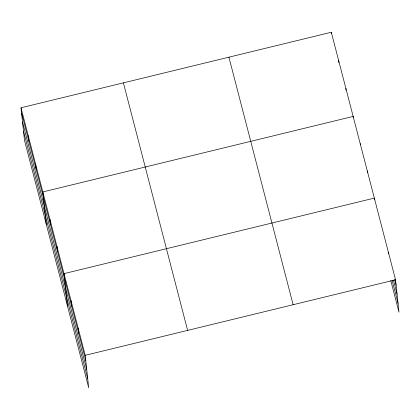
<?xml version="1.0" encoding="UTF-8"?>
<svg xmlns="http://www.w3.org/2000/svg" width="420" height="420" viewBox="0 0 420 420"><rect width="100%" height="100%" fill="white"/><g stroke="black" fill="none" stroke-linecap="round" stroke-linejoin="round"><path stroke-width="0.63" d="M21 107.777L85.223 355.315L88.688 387.744L24.465 140.207L21 107.777L331.312 32.256L395.535 279.794L399 312.223L390.784 280.56M85.223 355.315L395.535 279.794M394.627 279.452L396.107 285.154M393.445 280.156L397.063 294.084M392.133 280.492L398.044 303.293M228.911 57.178L293.134 304.715M123.401 82.856L187.625 330.393M21.572 113.132L85.796 360.675M22.528 122.068L86.751 369.605M23.51 131.271L87.733 378.814M388.469 252.567L388.6 253.759M374.53 199.894L374.341 198.109L64.029 273.63L67.494 306.054M367.274 170.877L367.469 172.662M360.213 143.651L360.339 144.837M353.272 117.611L353.147 116.419L42.835 191.94L46.3 224.369M345.87 88.363L346.059 90.153M338.588 60.312L338.846 62.69M331.312 32.256L331.438 33.448M78.157 328.088L78.729 333.443M71.096 300.856L71.668 306.217M56.968 246.398L57.54 251.759M49.901 219.172L50.474 224.527M35.558 163.884L36.13 169.244M28.277 135.833L28.849 141.188"/></g></svg>
